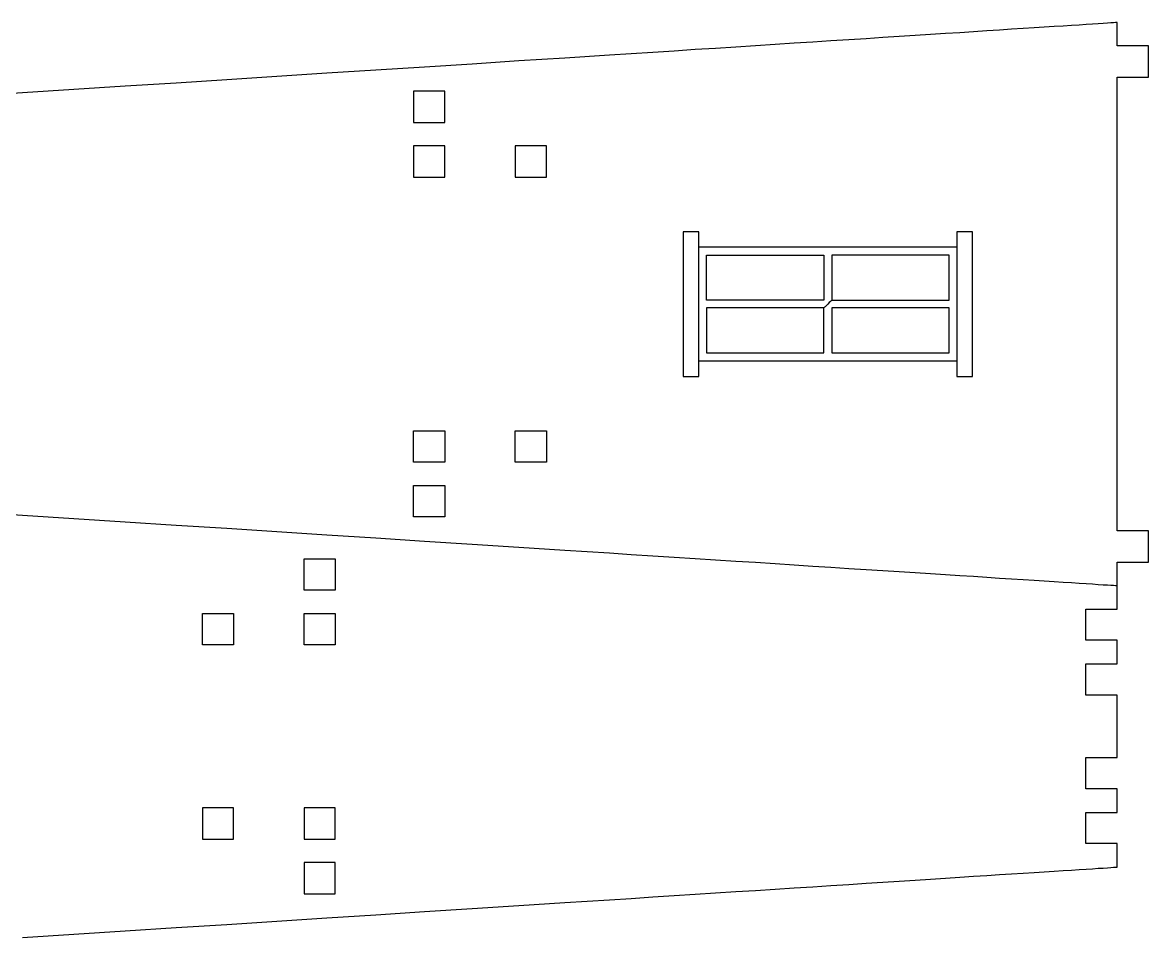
# Model space of a CAD drawing. Header units: millimetres. Extents: x 132 to 771, y 404 to 944.
# Drawn here: x 275.7 to 419.7, y 640.1 to 757.1 of the extents above; entities that cross this region are included whole.
import ezdxf

# ---------------------------------------------------------------- set-up
doc = ezdxf.new("R2010")
doc.units = ezdxf.units.MM
doc.header["$MEASUREMENT"] = 0
doc.layers.get('0').update_dxf_attribs({"linetype": 'CONTINUOUS', "true_color": 0xffffff})

msp = doc.modelspace()

# ---------------------------------------------------------------- linework, layer by layer
at = {"color": 7, "linetype": 'Continuous', "true_color": 0xffffff}
for points in [[(262.59, 694.91), (275.7, 694.07), (288.81, 693.22), (295.33, 692.8), (301.81, 692.39), (308.24, 691.97), (314.61, 691.56), (320.9, 691.16), (327.1, 690.76), (333.2, 690.37), (339.19, 689.98), (345.04, 689.61), (350.76, 689.24), (353.56, 689.06), (356.32, 688.88), (359.04, 688.71), (361.71, 688.54), (364.34, 688.37), (366.93, 688.2), (369.46, 688.04), (371.95, 687.88), (374.38, 687.72), (376.77, 687.57), (379.09, 687.42), (381.37, 687.27), (383.58, 687.13), (385.73, 686.99), (387.83, 686.86), (389.86, 686.73), (391.83, 686.6), (393.73, 686.48), (395.56, 686.36), (397.33, 686.25), (399.02, 686.14), (400.64, 686.03), (402.19, 685.93), (403.67, 685.84), (405.06, 685.75), (406.38, 685.67), (407.62, 685.59), (408.78, 685.51), (409.85, 685.44), (410.84, 685.38), (411.74, 685.32), (412.55, 685.27), (413.28, 685.22), (413.91, 685.18), (414.45, 685.15), (414.9, 685.12), (415.24, 685.1), (415.5, 685.08), (415.65, 685.07), (415.7, 685.07), (415.7, 685.07), (415.7, 685.1), (415.7, 685.14), (415.7, 685.2), (415.7, 685.34), (415.7, 685.53), (415.7, 685.76), (415.7, 686.02), (415.7, 686.29), (415.7, 686.57), (415.7, 686.85), (415.7, 687.12), (415.7, 687.37), (415.7, 687.6), (415.7, 687.79), (415.7, 687.94), (415.7, 687.99), (415.7, 688.03), (415.7, 688.06), (415.7, 688.07), (415.71, 688.07), (415.74, 688.07), (415.8, 688.07), (415.87, 688.07), (415.96, 688.07), (416.07, 688.07), (416.32, 688.07), (416.63, 688.07), (416.96, 688.07), (417.33, 688.07), (417.7, 688.07), (418.07, 688.07), (418.43, 688.07), (418.77, 688.07), (419.07, 688.07), (419.33, 688.07), (419.44, 688.07), (419.53, 688.07), (419.6, 688.07), (419.65, 688.07), (419.69, 688.07), (419.7, 688.07), (419.7, 688.08), (419.7, 688.11), (419.7, 688.17), (419.7, 688.24), (419.7, 688.33), (419.7, 688.44), (419.7, 688.69), (419.7, 688.99), (419.7, 689.33), (419.7, 689.69), (419.7, 690.07), (419.7, 690.44), (419.7, 690.8), (419.7, 691.14), (419.7, 691.44), (419.7, 691.7), (419.7, 691.8), (419.7, 691.89), (419.7, 691.97), (419.7, 692.02), (419.7, 692.05), (419.7, 692.07), (419.69, 692.07), (419.65, 692.07), (419.6, 692.07), (419.53, 692.07), (419.44, 692.07), (419.33, 692.07), (419.07, 692.07), (418.77, 692.07), (418.43, 692.07), (418.07, 692.07), (417.7, 692.07), (417.33, 692.07), (416.96, 692.07), (416.63, 692.07), (416.32, 692.07), (416.07, 692.07), (415.96, 692.07), (415.87, 692.07), (415.8, 692.07), (415.74, 692.07), (415.71, 692.07), (415.7, 692.07), (415.7, 692.11), (415.7, 692.23), (415.7, 692.44), (415.7, 692.72), (415.7, 693.07), (415.7, 693.5), (415.7, 694), (415.7, 694.56), (415.7, 695.18), (415.7, 695.87), (415.7, 696.62), (415.7, 697.42), (415.7, 698.27), (415.7, 699.18), (415.7, 700.13), (415.7, 701.13), (415.7, 702.17), (415.7, 703.25), (415.7, 705.52), (415.7, 707.92), (415.7, 710.42), (415.7, 713.01), (415.7, 715.66), (415.7, 718.35), (415.7, 721.07), (415.7, 723.78), (415.7, 726.48), (415.7, 729.13), (415.7, 731.71), (415.7, 734.22), (415.7, 736.61), (415.7, 738.88), (415.7, 739.96), (415.7, 741), (415.7, 742), (415.7, 742.95), (415.7, 743.86), (415.7, 744.71), (415.7, 745.52), (415.7, 746.26), (415.7, 746.95), (415.7, 747.57), (415.7, 748.14), (415.7, 748.63), (415.7, 749.06), (415.7, 749.41), (415.7, 749.7), (415.7, 749.9), (415.7, 750.02), (415.7, 750.07), (415.71, 750.07), (415.74, 750.07), (415.8, 750.07), (415.87, 750.07), (415.96, 750.07), (416.07, 750.07), (416.32, 750.07), (416.63, 750.07), (416.96, 750.07), (417.33, 750.07), (417.7, 750.07), (418.07, 750.07), (418.43, 750.07), (418.77, 750.07), (419.07, 750.07), (419.33, 750.07), (419.44, 750.07), (419.53, 750.07), (419.6, 750.07), (419.65, 750.07), (419.69, 750.07), (419.7, 750.07), (419.7, 750.08), (419.7, 750.11), (419.7, 750.17), (419.7, 750.24), (419.7, 750.33), (419.7, 750.44), (419.7, 750.69), (419.7, 750.99), (419.7, 751.33), (419.7, 751.69), (419.7, 752.07), (419.7, 752.44), (419.7, 752.8), (419.7, 753.14), (419.7, 753.44), (419.7, 753.7), (419.7, 753.8), (419.7, 753.89), (419.7, 753.97), (419.7, 754.02), (419.7, 754.05), (419.7, 754.07), (419.69, 754.07), (419.65, 754.07), (419.6, 754.07), (419.53, 754.07), (419.44, 754.07), (419.33, 754.07), (419.07, 754.07), (418.77, 754.07), (418.43, 754.07), (418.07, 754.07), (417.7, 754.07), (417.33, 754.07), (416.96, 754.07), (416.63, 754.07), (416.32, 754.07), (416.07, 754.07), (415.96, 754.07), (415.87, 754.07), (415.8, 754.07), (415.74, 754.07), (415.71, 754.07), (415.7, 754.07), (415.7, 754.07), (415.7, 754.1), (415.7, 754.14), (415.7, 754.2), (415.7, 754.34), (415.7, 754.53), (415.7, 754.76), (415.7, 755.02), (415.7, 755.29), (415.7, 755.57), (415.7, 755.85), (415.7, 756.12), (415.7, 756.37), (415.7, 756.6), (415.7, 756.79), (415.7, 756.94), (415.7, 756.99), (415.7, 757.03), (415.7, 757.06), (415.7, 757.07), (415.65, 757.06), (415.5, 757.05), (415.24, 757.04), (414.9, 757.01), (414.45, 756.99), (413.91, 756.95), (413.28, 756.91), (412.55, 756.86), (411.74, 756.81), (410.84, 756.75), (409.85, 756.69), (408.78, 756.62), (407.62, 756.55), (406.38, 756.47), (405.06, 756.38), (403.67, 756.29), (402.19, 756.2), (400.64, 756.1), (399.02, 755.99), (397.33, 755.89), (395.56, 755.77), (393.73, 755.65), (391.83, 755.53), (389.86, 755.41), (387.83, 755.27), (385.73, 755.14), (383.58, 755), (381.37, 754.86), (379.09, 754.71), (376.77, 754.56), (374.38, 754.41), (371.95, 754.25), (369.46, 754.09), (366.93, 753.93), (364.34, 753.76), (361.71, 753.6), (359.04, 753.42), (356.32, 753.25), (353.56, 753.07), (350.76, 752.89), (345.04, 752.52), (339.19, 752.15), (333.2, 751.76), (327.1, 751.37), (320.9, 750.97), (314.61, 750.57), (308.24, 750.16), (301.81, 749.74), (295.33, 749.33), (288.81, 748.91), (275.7, 748.07), (262.59, 747.22)], [(325.7, 744.28), (325.71, 744.28), (325.74, 744.28), (325.8, 744.28), (325.87, 744.28), (325.96, 744.28), (326.07, 744.28), (326.32, 744.28), (326.63, 744.28), (326.96, 744.28), (327.33, 744.28), (327.7, 744.28), (328.07, 744.28), (328.43, 744.28), (328.77, 744.28), (329.07, 744.28), (329.33, 744.28), (329.44, 744.28), (329.53, 744.28), (329.6, 744.28), (329.65, 744.28), (329.69, 744.28), (329.7, 744.28), (329.7, 744.29), (329.7, 744.33), (329.7, 744.38), (329.7, 744.45), (329.7, 744.54), (329.7, 744.65), (329.7, 744.91), (329.7, 745.21), (329.7, 745.55), (329.7, 745.91), (329.7, 746.28), (329.7, 746.65), (329.7, 747.02), (329.7, 747.35), (329.7, 747.66), (329.7, 747.91), (329.7, 748.02), (329.7, 748.11), (329.7, 748.18), (329.7, 748.24), (329.7, 748.27), (329.7, 748.28), (329.69, 748.28), (329.65, 748.28), (329.6, 748.28), (329.53, 748.28), (329.44, 748.28), (329.33, 748.28), (329.07, 748.28), (328.77, 748.28), (328.43, 748.28), (328.07, 748.28), (327.7, 748.28), (327.33, 748.28), (326.96, 748.28), (326.63, 748.28), (326.32, 748.28), (326.07, 748.28), (325.96, 748.28), (325.87, 748.28), (325.8, 748.28), (325.74, 748.28), (325.71, 748.28), (325.7, 748.28), (325.7, 748.27), (325.7, 748.24), (325.7, 748.18), (325.7, 748.11), (325.7, 748.02), (325.7, 747.91), (325.7, 747.66), (325.7, 747.35), (325.7, 747.02), (325.7, 746.65), (325.7, 746.28), (325.7, 745.91), (325.7, 745.55), (325.7, 745.21), (325.7, 744.91), (325.7, 744.65), (325.7, 744.54), (325.7, 744.45), (325.7, 744.38), (325.7, 744.33), (325.7, 744.29), (325.7, 744.28)], [(325.7, 737.28), (325.71, 737.28), (325.74, 737.28), (325.8, 737.28), (325.87, 737.28), (325.96, 737.28), (326.07, 737.28), (326.32, 737.28), (326.63, 737.28), (326.96, 737.28), (327.33, 737.28), (327.7, 737.28), (328.07, 737.28), (328.43, 737.28), (328.77, 737.28), (329.07, 737.28), (329.33, 737.28), (329.44, 737.28), (329.53, 737.28), (329.6, 737.28), (329.65, 737.28), (329.69, 737.28), (329.7, 737.28), (329.7, 737.29), (329.7, 737.33), (329.7, 737.38), (329.7, 737.45), (329.7, 737.54), (329.7, 737.65), (329.7, 737.91), (329.7, 738.21), (329.7, 738.55), (329.7, 738.91), (329.7, 739.28), (329.7, 739.65), (329.7, 740.02), (329.7, 740.35), (329.7, 740.66), (329.7, 740.91), (329.7, 741.02), (329.7, 741.11), (329.7, 741.18), (329.7, 741.24), (329.7, 741.27), (329.7, 741.28), (329.69, 741.28), (329.65, 741.28), (329.6, 741.28), (329.53, 741.28), (329.44, 741.28), (329.33, 741.28), (329.07, 741.28), (328.77, 741.28), (328.43, 741.28), (328.07, 741.28), (327.7, 741.28), (327.33, 741.28), (326.96, 741.28), (326.63, 741.28), (326.32, 741.28), (326.07, 741.28), (325.96, 741.28), (325.87, 741.28), (325.8, 741.28), (325.74, 741.28), (325.71, 741.28), (325.7, 741.28), (325.7, 741.27), (325.7, 741.24), (325.7, 741.18), (325.7, 741.11), (325.7, 741.02), (325.7, 740.91), (325.7, 740.66), (325.7, 740.35), (325.7, 740.02), (325.7, 739.65), (325.7, 739.28), (325.7, 738.91), (325.7, 738.55), (325.7, 738.21), (325.7, 737.91), (325.7, 737.65), (325.7, 737.54), (325.7, 737.45), (325.7, 737.38), (325.7, 737.33), (325.7, 737.29), (325.7, 737.28)], [(338.7, 737.28), (338.71, 737.28), (338.74, 737.28), (338.8, 737.28), (338.87, 737.28), (338.96, 737.28), (339.07, 737.28), (339.32, 737.28), (339.63, 737.28), (339.96, 737.28), (340.33, 737.28), (340.7, 737.28), (341.07, 737.28), (341.43, 737.28), (341.77, 737.28), (342.07, 737.28), (342.33, 737.28), (342.44, 737.28), (342.53, 737.28), (342.6, 737.28), (342.65, 737.28), (342.69, 737.28), (342.7, 737.28), (342.7, 737.29), (342.7, 737.33), (342.7, 737.38), (342.7, 737.45), (342.7, 737.54), (342.7, 737.65), (342.7, 737.91), (342.7, 738.21), (342.7, 738.55), (342.7, 738.91), (342.7, 739.28), (342.7, 739.65), (342.7, 740.02), (342.7, 740.35), (342.7, 740.66), (342.7, 740.91), (342.7, 741.02), (342.7, 741.11), (342.7, 741.18), (342.7, 741.24), (342.7, 741.27), (342.7, 741.28), (342.69, 741.28), (342.65, 741.28), (342.6, 741.28), (342.53, 741.28), (342.44, 741.28), (342.33, 741.28), (342.07, 741.28), (341.77, 741.28), (341.43, 741.28), (341.07, 741.28), (340.7, 741.28), (340.33, 741.28), (339.96, 741.28), (339.63, 741.28), (339.32, 741.28), (339.07, 741.28), (338.96, 741.28), (338.87, 741.28), (338.8, 741.28), (338.74, 741.28), (338.71, 741.28), (338.7, 741.28), (338.7, 741.27), (338.7, 741.24), (338.7, 741.18), (338.7, 741.11), (338.7, 741.02), (338.7, 740.91), (338.7, 740.66), (338.7, 740.35), (338.7, 740.02), (338.7, 739.65), (338.7, 739.28), (338.7, 738.91), (338.7, 738.55), (338.7, 738.21), (338.7, 737.91), (338.7, 737.65), (338.7, 737.54), (338.7, 737.45), (338.7, 737.38), (338.7, 737.33), (338.7, 737.29), (338.7, 737.28)], [(360.19, 711.82), (360.21, 711.82), (360.27, 711.82), (360.37, 711.82), (360.5, 711.82), (360.65, 711.82), (360.82, 711.82), (361.19, 711.82), (361.56, 711.82), (361.72, 711.82), (361.88, 711.82), (362, 711.82), (362.1, 711.82), (362.17, 711.82), (362.19, 711.82), (362.19, 711.83), (362.19, 711.87), (362.19, 711.93), (362.19, 712.02), (362.19, 712.14), (362.19, 712.27), (362.19, 712.43), (362.19, 712.61), (362.19, 712.81), (362.19, 713.03), (362.19, 713.27), (362.19, 713.52), (362.19, 713.8), (362.19, 714.08), (362.19, 714.39), (362.19, 714.71), (362.19, 715.38), (362.19, 716.11), (362.19, 716.87), (362.19, 717.67), (362.19, 718.5), (362.19, 719.34), (362.19, 721.07), (362.19, 722.79), (362.19, 723.64), (362.19, 724.46), (362.19, 725.26), (362.19, 726.03), (362.19, 726.75), (362.19, 727.43), (362.19, 727.74), (362.19, 728.05), (362.19, 728.34), (362.19, 728.61), (362.19, 728.86), (362.19, 729.1), (362.19, 729.32), (362.19, 729.52), (362.19, 729.7), (362.19, 729.86), (362.19, 730), (362.19, 730.11), (362.19, 730.2), (362.19, 730.26), (362.19, 730.3), (362.19, 730.32), (362.17, 730.32), (362.1, 730.32), (362, 730.32), (361.88, 730.32), (361.72, 730.32), (361.56, 730.32), (361.19, 730.32), (360.82, 730.32), (360.65, 730.32), (360.5, 730.32), (360.37, 730.32), (360.27, 730.32), (360.21, 730.32), (360.19, 730.32), (360.19, 730.3), (360.19, 730.26), (360.19, 730.2), (360.19, 730.11), (360.19, 730), (360.19, 729.86), (360.19, 729.7), (360.19, 729.52), (360.19, 729.32), (360.19, 729.1), (360.19, 728.86), (360.19, 728.61), (360.19, 728.34), (360.19, 728.05), (360.19, 727.74), (360.19, 727.43), (360.19, 726.75), (360.19, 726.03), (360.19, 725.26), (360.19, 724.46), (360.19, 723.64), (360.19, 722.79), (360.19, 721.07), (360.19, 719.34), (360.19, 718.5), (360.19, 717.67), (360.19, 716.87), (360.19, 716.11), (360.19, 715.38), (360.19, 714.71), (360.19, 714.39), (360.19, 714.08), (360.19, 713.8), (360.19, 713.52), (360.19, 713.27), (360.19, 713.03), (360.19, 712.81), (360.19, 712.61), (360.19, 712.43), (360.19, 712.27), (360.19, 712.14), (360.19, 712.02), (360.19, 711.93), (360.19, 711.87), (360.19, 711.83), (360.19, 711.82)], [(395.19, 711.82), (395.21, 711.82), (395.27, 711.82), (395.37, 711.82), (395.5, 711.82), (395.65, 711.82), (395.82, 711.82), (396.19, 711.82), (396.56, 711.82), (396.72, 711.82), (396.88, 711.82), (397, 711.82), (397.1, 711.82), (397.17, 711.82), (397.19, 711.82), (397.19, 711.83), (397.19, 711.87), (397.19, 711.93), (397.19, 712.02), (397.19, 712.14), (397.19, 712.27), (397.19, 712.43), (397.19, 712.61), (397.19, 712.81), (397.19, 713.03), (397.19, 713.27), (397.19, 713.52), (397.19, 713.8), (397.19, 714.08), (397.19, 714.39), (397.19, 714.71), (397.19, 715.38), (397.19, 716.11), (397.19, 716.87), (397.19, 717.67), (397.19, 718.5), (397.19, 719.34), (397.19, 721.07), (397.19, 722.79), (397.19, 723.64), (397.19, 724.46), (397.19, 725.26), (397.19, 726.03), (397.19, 726.75), (397.19, 727.43), (397.19, 727.74), (397.19, 728.05), (397.19, 728.34), (397.19, 728.61), (397.19, 728.86), (397.19, 729.1), (397.19, 729.32), (397.19, 729.52), (397.19, 729.7), (397.19, 729.86), (397.19, 730), (397.19, 730.11), (397.19, 730.2), (397.19, 730.26), (397.19, 730.3), (397.19, 730.32), (397.17, 730.32), (397.1, 730.32), (397, 730.32), (396.88, 730.32), (396.72, 730.32), (396.56, 730.32), (396.19, 730.32), (395.82, 730.32), (395.65, 730.32), (395.5, 730.32), (395.37, 730.32), (395.27, 730.32), (395.21, 730.32), (395.19, 730.32), (395.19, 730.3), (395.19, 730.26), (395.19, 730.2), (395.19, 730.11), (395.19, 730), (395.19, 729.86), (395.19, 729.7), (395.19, 729.52), (395.19, 729.32), (395.19, 729.1), (395.19, 728.86), (395.19, 728.61), (395.19, 728.34), (395.19, 728.05), (395.19, 727.74), (395.19, 727.43), (395.19, 726.75), (395.19, 726.03), (395.19, 725.26), (395.19, 724.46), (395.19, 723.64), (395.19, 722.79), (395.19, 721.07), (395.19, 719.34), (395.19, 718.5), (395.19, 717.67), (395.19, 716.87), (395.19, 716.11), (395.19, 715.38), (395.19, 714.71), (395.19, 714.39), (395.19, 714.08), (395.19, 713.8), (395.19, 713.52), (395.19, 713.27), (395.19, 713.03), (395.19, 712.81), (395.19, 712.61), (395.19, 712.43), (395.19, 712.27), (395.19, 712.14), (395.19, 712.02), (395.19, 711.93), (395.19, 711.87), (395.19, 711.83), (395.19, 711.82)], [(395.19, 728.32), (395.16, 728.32), (395.09, 728.32), (394.98, 728.32), (394.82, 728.32), (394.62, 728.32), (394.37, 728.32), (394.09, 728.32), (393.77, 728.32), (393.41, 728.32), (393.02, 728.32), (392.6, 728.32), (392.14, 728.32), (391.66, 728.32), (391.14, 728.32), (390.6, 728.32), (390.03, 728.32), (389.44, 728.32), (388.83, 728.32), (388.19, 728.32), (387.53, 728.32), (386.86, 728.32), (386.17, 728.32), (385.47, 728.32), (384.75, 728.32), (383.27, 728.32), (381.77, 728.32), (380.23, 728.32), (378.69, 728.32), (377.14, 728.32), (375.61, 728.32), (374.1, 728.32), (372.63, 728.32), (371.91, 728.32), (371.21, 728.32), (370.52, 728.32), (369.84, 728.32), (369.19, 728.32), (368.55, 728.32), (367.94, 728.32), (367.34, 728.32), (366.78, 728.32), (366.24, 728.32), (365.72, 728.32), (365.23, 728.32), (364.78, 728.32), (364.35, 728.32), (363.96, 728.32), (363.61, 728.32), (363.29, 728.32), (363, 728.32), (362.76, 728.32), (362.56, 728.32), (362.4, 728.32), (362.28, 728.32), (362.21, 728.32), (362.19, 728.32)], [(378.19, 721.57), (378.18, 721.57), (378.15, 721.57), (378.09, 721.57), (378.02, 721.57), (377.93, 721.57), (377.82, 721.57), (377.69, 721.57), (377.54, 721.57), (377.38, 721.57), (377.2, 721.57), (377.01, 721.57), (376.8, 721.57), (376.35, 721.57), (375.85, 721.57), (375.3, 721.57), (374.71, 721.57), (374.09, 721.57), (373.44, 721.57), (372.77, 721.57), (372.09, 721.57), (370.69, 721.57), (369.29, 721.57), (368.6, 721.57), (367.93, 721.57), (367.29, 721.57), (366.67, 721.57), (366.08, 721.57), (365.53, 721.57), (365.03, 721.57), (364.57, 721.57), (364.37, 721.57), (364.17, 721.57), (364, 721.57), (363.83, 721.57), (363.69, 721.57), (363.56, 721.57), (363.45, 721.57), (363.36, 721.57), (363.28, 721.57), (363.23, 721.57), (363.2, 721.57), (363.19, 721.57), (363.19, 721.58), (363.19, 721.63), (363.19, 721.71), (363.19, 721.81), (363.19, 721.94), (363.19, 722.1), (363.19, 722.27), (363.19, 722.46), (363.19, 722.67), (363.19, 722.9), (363.19, 723.39), (363.19, 723.9), (363.19, 724.44), (363.19, 724.98), (363.19, 725.5), (363.19, 725.98), (363.19, 726.21), (363.19, 726.42), (363.19, 726.61), (363.19, 726.79), (363.19, 726.94), (363.19, 727.07), (363.19, 727.17), (363.19, 727.25), (363.19, 727.3), (363.19, 727.32), (363.2, 727.32), (363.23, 727.32), (363.28, 727.32), (363.36, 727.32), (363.45, 727.32), (363.56, 727.32), (363.69, 727.32), (363.83, 727.32), (364, 727.32), (364.17, 727.32), (364.37, 727.32), (364.57, 727.32), (365.03, 727.32), (365.53, 727.32), (366.08, 727.32), (366.67, 727.32), (367.29, 727.32), (367.93, 727.32), (368.6, 727.32), (369.29, 727.32), (370.69, 727.32), (372.09, 727.32), (372.77, 727.32), (373.44, 727.32), (374.09, 727.32), (374.71, 727.32), (375.3, 727.32), (375.84, 727.32), (376.35, 727.32), (376.8, 727.32), (377.01, 727.32), (377.2, 727.32), (377.38, 727.32), (377.54, 727.32), (377.69, 727.32), (377.82, 727.32), (377.93, 727.32), (378.02, 727.32), (378.09, 727.32), (378.15, 727.32), (378.18, 727.32), (378.19, 727.32), (378.19, 727.3), (378.19, 727.25), (378.19, 727.17), (378.19, 727.07), (378.19, 726.94), (378.19, 726.79), (378.19, 726.61), (378.19, 726.42), (378.19, 726.21), (378.19, 725.98), (378.19, 725.5), (378.19, 724.98), (378.19, 724.44), (378.19, 723.91), (378.19, 723.39), (378.19, 722.9), (378.19, 722.67), (378.19, 722.46), (378.19, 722.27), (378.19, 722.1), (378.19, 721.94), (378.19, 721.81), (378.19, 721.71), (378.19, 721.63), (378.19, 721.58), (378.19, 721.57)], [(379.19, 721.57), (379.2, 721.57), (379.23, 721.57), (379.28, 721.57), (379.36, 721.57), (379.45, 721.57), (379.56, 721.57), (379.69, 721.57), (379.83, 721.57), (380, 721.57), (380.17, 721.57), (380.37, 721.57), (380.57, 721.57), (381.03, 721.57), (381.53, 721.57), (382.08, 721.57), (382.67, 721.57), (383.29, 721.57), (383.93, 721.57), (384.6, 721.57), (385.29, 721.57), (386.69, 721.57), (388.09, 721.57), (388.77, 721.57), (389.44, 721.57), (390.09, 721.57), (390.71, 721.57), (391.3, 721.57), (391.84, 721.57), (392.35, 721.57), (392.8, 721.57), (393.01, 721.57), (393.2, 721.57), (393.38, 721.57), (393.54, 721.57), (393.69, 721.57), (393.82, 721.57), (393.93, 721.57), (394.02, 721.57), (394.09, 721.57), (394.15, 721.57), (394.18, 721.57), (394.19, 721.57), (394.19, 721.58), (394.19, 721.63), (394.19, 721.71), (394.19, 721.81), (394.19, 721.94), (394.19, 722.1), (394.19, 722.27), (394.19, 722.46), (394.19, 722.67), (394.19, 722.9), (394.19, 723.39), (394.19, 723.9), (394.19, 724.44), (394.19, 724.98), (394.19, 725.5), (394.19, 725.98), (394.19, 726.21), (394.19, 726.42), (394.19, 726.61), (394.19, 726.79), (394.19, 726.94), (394.19, 727.07), (394.19, 727.17), (394.19, 727.25), (394.19, 727.3), (394.19, 727.32), (394.18, 727.32), (394.15, 727.32), (394.09, 727.32), (394.02, 727.32), (393.93, 727.32), (393.82, 727.32), (393.69, 727.32), (393.54, 727.32), (393.38, 727.32), (393.2, 727.32), (393.01, 727.32), (392.8, 727.32), (392.35, 727.32), (391.85, 727.32), (391.3, 727.32), (390.71, 727.32), (390.09, 727.32), (389.44, 727.32), (388.77, 727.32), (388.09, 727.32), (386.69, 727.32), (385.29, 727.32), (384.6, 727.32), (383.93, 727.32), (383.29, 727.32), (382.67, 727.32), (382.08, 727.32), (381.53, 727.32), (381.03, 727.32), (380.57, 727.32), (380.37, 727.32), (380.17, 727.32), (380, 727.32), (379.83, 727.32), (379.69, 727.32), (379.56, 727.32), (379.45, 727.32), (379.36, 727.32), (379.28, 727.32), (379.23, 727.32), (379.2, 727.32), (379.19, 727.32), (379.19, 727.3), (379.19, 727.25), (379.19, 727.17), (379.19, 727.07), (379.19, 726.94), (379.19, 726.79), (379.19, 726.61), (379.19, 726.42), (379.19, 726.21), (379.19, 725.98), (379.19, 725.5), (379.19, 724.98), (379.19, 724.44), (379.19, 723.91), (379.19, 723.39), (379.19, 722.9), (379.19, 722.67), (379.19, 722.46), (379.19, 722.27), (379.19, 722.1), (379.19, 721.94), (379.19, 721.81), (379.19, 721.71), (379.19, 721.63), (379.19, 721.58), (379.19, 721.57), (379.18, 721.56), (379.15, 721.52), (379.1, 721.47), (379.03, 721.41), (378.87, 721.25), (378.69, 721.07), (378.51, 720.88), (378.34, 720.72), (378.28, 720.66), (378.23, 720.61), (378.2, 720.58), (378.19, 720.57)], [(363.19, 714.82), (363.2, 714.82), (363.23, 714.82), (363.28, 714.82), (363.36, 714.82), (363.45, 714.82), (363.56, 714.82), (363.69, 714.82), (363.83, 714.82), (364, 714.82), (364.17, 714.82), (364.37, 714.82), (364.57, 714.82), (365.03, 714.82), (365.53, 714.82), (366.08, 714.82), (366.67, 714.82), (367.29, 714.82), (367.93, 714.82), (368.6, 714.82), (369.29, 714.82), (370.69, 714.82), (372.09, 714.82), (372.77, 714.82), (373.44, 714.82), (374.09, 714.82), (374.71, 714.82), (375.3, 714.82), (375.84, 714.82), (376.35, 714.82), (376.8, 714.82), (377.01, 714.82), (377.2, 714.82), (377.38, 714.82), (377.54, 714.82), (377.69, 714.82), (377.82, 714.82), (377.93, 714.82), (378.02, 714.82), (378.09, 714.82), (378.15, 714.82), (378.18, 714.82), (378.19, 714.82), (378.19, 714.83), (378.19, 714.88), (378.19, 714.96), (378.19, 715.06), (378.19, 715.19), (378.19, 715.35), (378.19, 715.52), (378.19, 715.71), (378.19, 715.92), (378.19, 716.15), (378.19, 716.64), (378.19, 717.15), (378.19, 717.69), (378.19, 718.23), (378.19, 718.75), (378.19, 719.23), (378.19, 719.46), (378.19, 719.67), (378.19, 719.86), (378.19, 720.04), (378.19, 720.19), (378.19, 720.32), (378.19, 720.42), (378.19, 720.5), (378.19, 720.55), (378.19, 720.57), (378.18, 720.57), (378.15, 720.57), (378.09, 720.57), (378.02, 720.57), (377.93, 720.57), (377.82, 720.57), (377.69, 720.57), (377.54, 720.57), (377.38, 720.57), (377.2, 720.57), (377.01, 720.57), (376.8, 720.57), (376.35, 720.57), (375.85, 720.57), (375.3, 720.57), (374.71, 720.57), (374.09, 720.57), (373.44, 720.57), (372.77, 720.57), (372.09, 720.57), (370.69, 720.57), (369.29, 720.57), (368.6, 720.57), (367.93, 720.57), (367.29, 720.57), (366.67, 720.57), (366.08, 720.57), (365.53, 720.57), (365.03, 720.57), (364.57, 720.57), (364.37, 720.57), (364.17, 720.57), (364, 720.57), (363.83, 720.57), (363.69, 720.57), (363.56, 720.57), (363.45, 720.57), (363.36, 720.57), (363.28, 720.57), (363.23, 720.57), (363.2, 720.57), (363.19, 720.57), (363.19, 720.55), (363.19, 720.5), (363.19, 720.42), (363.19, 720.32), (363.19, 720.19), (363.19, 720.04), (363.19, 719.86), (363.19, 719.67), (363.19, 719.46), (363.19, 719.23), (363.19, 718.75), (363.19, 718.23), (363.19, 717.69), (363.19, 717.16), (363.19, 716.64), (363.19, 716.15), (363.19, 715.92), (363.19, 715.71), (363.19, 715.52), (363.19, 715.35), (363.19, 715.19), (363.19, 715.06), (363.19, 714.96), (363.19, 714.88), (363.19, 714.83), (363.19, 714.82)], [(394.19, 720.57), (394.18, 720.57), (394.15, 720.57), (394.09, 720.57), (394.02, 720.57), (393.93, 720.57), (393.82, 720.57), (393.69, 720.57), (393.54, 720.57), (393.38, 720.57), (393.2, 720.57), (393.01, 720.57), (392.8, 720.57), (392.35, 720.57), (391.85, 720.57), (391.3, 720.57), (390.71, 720.57), (390.09, 720.57), (389.44, 720.57), (388.77, 720.57), (388.09, 720.57), (386.69, 720.57), (385.29, 720.57), (384.6, 720.57), (383.93, 720.57), (383.29, 720.57), (382.67, 720.57), (382.08, 720.57), (381.53, 720.57), (381.03, 720.57), (380.57, 720.57), (380.37, 720.57), (380.17, 720.57), (380, 720.57), (379.83, 720.57), (379.69, 720.57), (379.56, 720.57), (379.45, 720.57), (379.36, 720.57), (379.28, 720.57), (379.23, 720.57), (379.2, 720.57), (379.19, 720.57), (379.19, 720.55), (379.19, 720.5), (379.19, 720.42), (379.19, 720.32), (379.19, 720.19), (379.19, 720.04), (379.19, 719.86), (379.19, 719.67), (379.19, 719.46), (379.19, 719.23), (379.19, 718.75), (379.19, 718.23), (379.19, 717.69), (379.19, 717.16), (379.19, 716.64), (379.19, 716.15), (379.19, 715.92), (379.19, 715.71), (379.19, 715.52), (379.19, 715.35), (379.19, 715.19), (379.19, 715.06), (379.19, 714.96), (379.19, 714.88), (379.19, 714.83), (379.19, 714.82), (379.2, 714.82), (379.23, 714.82), (379.28, 714.82), (379.36, 714.82), (379.45, 714.82), (379.56, 714.82), (379.69, 714.82), (379.83, 714.82), (380, 714.82), (380.17, 714.82), (380.37, 714.82), (380.57, 714.82), (381.03, 714.82), (381.53, 714.82), (382.08, 714.82), (382.67, 714.82), (383.29, 714.82), (383.93, 714.82), (384.6, 714.82), (385.29, 714.82), (386.69, 714.82), (388.09, 714.82), (388.77, 714.82), (389.44, 714.82), (390.09, 714.82), (390.71, 714.82), (391.3, 714.82), (391.84, 714.82), (392.35, 714.82), (392.8, 714.82), (393.01, 714.82), (393.2, 714.82), (393.38, 714.82), (393.54, 714.82), (393.69, 714.82), (393.82, 714.82), (393.93, 714.82), (394.02, 714.82), (394.09, 714.82), (394.15, 714.82), (394.18, 714.82), (394.19, 714.82), (394.19, 714.83), (394.19, 714.88), (394.19, 714.96), (394.19, 715.06), (394.19, 715.19), (394.19, 715.35), (394.19, 715.52), (394.19, 715.71), (394.19, 715.92), (394.19, 716.15), (394.19, 716.64), (394.19, 717.15), (394.19, 717.69), (394.19, 718.23), (394.19, 718.75), (394.19, 719.23), (394.19, 719.46), (394.19, 719.67), (394.19, 719.86), (394.19, 720.04), (394.19, 720.19), (394.19, 720.32), (394.19, 720.42), (394.19, 720.5), (394.19, 720.55), (394.19, 720.57)], [(362.19, 713.82), (362.21, 713.82), (362.28, 713.82), (362.4, 713.82), (362.56, 713.82), (362.76, 713.82), (363, 713.82), (363.29, 713.82), (363.61, 713.82), (363.96, 713.82), (364.35, 713.82), (364.78, 713.82), (365.23, 713.82), (365.72, 713.82), (366.24, 713.82), (366.78, 713.82), (367.35, 713.82), (367.94, 713.82), (368.55, 713.82), (369.19, 713.82), (369.84, 713.82), (370.52, 713.82), (371.21, 713.82), (371.91, 713.82), (372.63, 713.82), (374.1, 713.82), (375.61, 713.82), (377.14, 713.82), (378.69, 713.82), (380.23, 713.82), (381.77, 713.82), (383.28, 713.82), (384.75, 713.82), (385.47, 713.82), (386.17, 713.82), (386.86, 713.82), (387.53, 713.82), (388.19, 713.82), (388.83, 713.82), (389.44, 713.82), (390.03, 713.82), (390.6, 713.82), (391.14, 713.82), (391.66, 713.82), (392.14, 713.82), (392.6, 713.82), (393.02, 713.82), (393.41, 713.82), (393.77, 713.82), (394.09, 713.82), (394.37, 713.82), (394.62, 713.82), (394.82, 713.82), (394.98, 713.82), (395.09, 713.82), (395.16, 713.82), (395.19, 713.82)], [(325.7, 704.85), (325.71, 704.85), (325.74, 704.85), (325.8, 704.85), (325.87, 704.85), (325.96, 704.85), (326.07, 704.85), (326.32, 704.85), (326.63, 704.85), (326.96, 704.85), (327.33, 704.85), (327.7, 704.85), (328.07, 704.85), (328.43, 704.85), (328.77, 704.85), (329.07, 704.85), (329.33, 704.85), (329.44, 704.85), (329.53, 704.85), (329.6, 704.85), (329.65, 704.85), (329.69, 704.85), (329.7, 704.85), (329.7, 704.84), (329.7, 704.81), (329.7, 704.75), (329.7, 704.68), (329.7, 704.59), (329.7, 704.48), (329.7, 704.23), (329.7, 703.93), (329.7, 703.59), (329.7, 703.23), (329.7, 702.85), (329.7, 702.48), (329.7, 702.12), (329.7, 701.78), (329.7, 701.48), (329.7, 701.22), (329.7, 701.12), (329.7, 701.03), (329.7, 700.95), (329.7, 700.9), (329.7, 700.87), (329.7, 700.85), (329.69, 700.85), (329.65, 700.85), (329.6, 700.85), (329.53, 700.85), (329.44, 700.85), (329.33, 700.85), (329.07, 700.85), (328.77, 700.85), (328.43, 700.85), (328.07, 700.85), (327.7, 700.85), (327.33, 700.85), (326.96, 700.85), (326.63, 700.85), (326.32, 700.85), (326.07, 700.85), (325.96, 700.85), (325.87, 700.85), (325.8, 700.85), (325.74, 700.85), (325.71, 700.85), (325.7, 700.85), (325.7, 700.87), (325.7, 700.9), (325.7, 700.95), (325.7, 701.03), (325.7, 701.12), (325.7, 701.22), (325.7, 701.48), (325.7, 701.78), (325.7, 702.12), (325.7, 702.48), (325.7, 702.85), (325.7, 703.23), (325.7, 703.59), (325.7, 703.93), (325.7, 704.23), (325.7, 704.48), (325.7, 704.59), (325.7, 704.68), (325.7, 704.75), (325.7, 704.81), (325.7, 704.84), (325.7, 704.85)], [(338.7, 704.85), (338.71, 704.85), (338.74, 704.85), (338.8, 704.85), (338.87, 704.85), (338.96, 704.85), (339.07, 704.85), (339.32, 704.85), (339.63, 704.85), (339.96, 704.85), (340.33, 704.85), (340.7, 704.85), (341.07, 704.85), (341.43, 704.85), (341.77, 704.85), (342.07, 704.85), (342.33, 704.85), (342.44, 704.85), (342.53, 704.85), (342.6, 704.85), (342.65, 704.85), (342.69, 704.85), (342.7, 704.85), (342.7, 704.84), (342.7, 704.81), (342.7, 704.75), (342.7, 704.68), (342.7, 704.59), (342.7, 704.48), (342.7, 704.23), (342.7, 703.93), (342.7, 703.59), (342.7, 703.23), (342.7, 702.85), (342.7, 702.48), (342.7, 702.12), (342.7, 701.78), (342.7, 701.48), (342.7, 701.22), (342.7, 701.12), (342.7, 701.03), (342.7, 700.95), (342.7, 700.9), (342.7, 700.87), (342.7, 700.85), (342.69, 700.85), (342.65, 700.85), (342.6, 700.85), (342.53, 700.85), (342.44, 700.85), (342.33, 700.85), (342.07, 700.85), (341.77, 700.85), (341.43, 700.85), (341.07, 700.85), (340.7, 700.85), (340.33, 700.85), (339.96, 700.85), (339.63, 700.85), (339.32, 700.85), (339.07, 700.85), (338.96, 700.85), (338.87, 700.85), (338.8, 700.85), (338.74, 700.85), (338.71, 700.85), (338.7, 700.85), (338.7, 700.87), (338.7, 700.9), (338.7, 700.95), (338.7, 701.03), (338.7, 701.12), (338.7, 701.22), (338.7, 701.48), (338.7, 701.78), (338.7, 702.12), (338.7, 702.48), (338.7, 702.85), (338.7, 703.23), (338.7, 703.59), (338.7, 703.93), (338.7, 704.23), (338.7, 704.48), (338.7, 704.59), (338.7, 704.68), (338.7, 704.75), (338.7, 704.81), (338.7, 704.84), (338.7, 704.85)], [(325.7, 697.85), (325.71, 697.85), (325.74, 697.85), (325.8, 697.85), (325.87, 697.85), (325.96, 697.85), (326.07, 697.85), (326.32, 697.85), (326.63, 697.85), (326.96, 697.85), (327.33, 697.85), (327.7, 697.85), (328.07, 697.85), (328.43, 697.85), (328.77, 697.85), (329.07, 697.85), (329.33, 697.85), (329.44, 697.85), (329.53, 697.85), (329.6, 697.85), (329.65, 697.85), (329.69, 697.85), (329.7, 697.85), (329.7, 697.84), (329.7, 697.81), (329.7, 697.75), (329.7, 697.68), (329.7, 697.59), (329.7, 697.48), (329.7, 697.23), (329.7, 696.93), (329.7, 696.59), (329.7, 696.23), (329.7, 695.85), (329.7, 695.48), (329.7, 695.12), (329.7, 694.78), (329.7, 694.48), (329.7, 694.22), (329.7, 694.12), (329.7, 694.03), (329.7, 693.95), (329.7, 693.9), (329.7, 693.87), (329.7, 693.85), (329.69, 693.85), (329.65, 693.85), (329.6, 693.85), (329.53, 693.85), (329.44, 693.85), (329.33, 693.85), (329.07, 693.85), (328.77, 693.85), (328.43, 693.85), (328.07, 693.85), (327.7, 693.85), (327.33, 693.85), (326.96, 693.85), (326.63, 693.85), (326.32, 693.85), (326.07, 693.85), (325.96, 693.85), (325.87, 693.85), (325.8, 693.85), (325.74, 693.85), (325.71, 693.85), (325.7, 693.85), (325.7, 693.87), (325.7, 693.9), (325.7, 693.95), (325.7, 694.03), (325.7, 694.12), (325.7, 694.22), (325.7, 694.48), (325.7, 694.78), (325.7, 695.12), (325.7, 695.48), (325.7, 695.85), (325.7, 696.23), (325.7, 696.59), (325.7, 696.93), (325.7, 697.23), (325.7, 697.48), (325.7, 697.59), (325.7, 697.68), (325.7, 697.75), (325.7, 697.81), (325.7, 697.84), (325.7, 697.85)], [(315.7, 684.49), (315.69, 684.49), (315.65, 684.49), (315.6, 684.49), (315.53, 684.49), (315.44, 684.49), (315.33, 684.49), (315.07, 684.49), (314.77, 684.49), (314.43, 684.49), (314.07, 684.49), (313.7, 684.49), (313.33, 684.49), (312.96, 684.49), (312.63, 684.49), (312.32, 684.49), (312.07, 684.49), (311.96, 684.49), (311.87, 684.49), (311.8, 684.49), (311.74, 684.49), (311.71, 684.49), (311.7, 684.49), (311.7, 684.51), (311.7, 684.54), (311.7, 684.59), (311.7, 684.67), (311.7, 684.76), (311.7, 684.86), (311.7, 685.12), (311.7, 685.42), (311.7, 685.76), (311.7, 686.12), (311.7, 686.49), (311.7, 686.87), (311.7, 687.23), (311.7, 687.57), (311.7, 687.87), (311.7, 688.12), (311.7, 688.23), (311.7, 688.32), (311.7, 688.39), (311.7, 688.45), (311.7, 688.48), (311.7, 688.49), (311.71, 688.49), (311.74, 688.49), (311.8, 688.49), (311.87, 688.49), (311.96, 688.49), (312.07, 688.49), (312.32, 688.49), (312.63, 688.49), (312.96, 688.49), (313.33, 688.49), (313.7, 688.49), (314.07, 688.49), (314.43, 688.49), (314.77, 688.49), (315.07, 688.49), (315.33, 688.49), (315.44, 688.49), (315.53, 688.49), (315.6, 688.49), (315.65, 688.49), (315.69, 688.49), (315.7, 688.49), (315.7, 688.48), (315.7, 688.45), (315.7, 688.39), (315.7, 688.32), (315.7, 688.23), (315.7, 688.12), (315.7, 687.87), (315.7, 687.57), (315.7, 687.23), (315.7, 686.87), (315.7, 686.49), (315.7, 686.12), (315.7, 685.76), (315.7, 685.42), (315.7, 685.12), (315.7, 684.86), (315.7, 684.76), (315.7, 684.67), (315.7, 684.59), (315.7, 684.54), (315.7, 684.51), (315.7, 684.49)], [(275.7, 640.07), (288.81, 640.91), (295.33, 641.33), (301.81, 641.74), (308.24, 642.16), (314.61, 642.57), (320.9, 642.97), (327.11, 643.37), (333.2, 643.76), (339.19, 644.15), (345.04, 644.52), (350.76, 644.89), (353.56, 645.07), (356.32, 645.25), (359.04, 645.42), (361.71, 645.6), (364.34, 645.76), (366.93, 645.93), (369.46, 646.09), (371.95, 646.25), (374.38, 646.41), (376.77, 646.56), (379.09, 646.71), (381.37, 646.86), (383.58, 647), (385.73, 647.14), (387.83, 647.27), (389.86, 647.41), (391.83, 647.53), (393.73, 647.65), (395.56, 647.77), (397.33, 647.89), (399.02, 647.99), (400.64, 648.1), (402.19, 648.2), (403.67, 648.29), (405.06, 648.38), (406.38, 648.47), (407.62, 648.55), (408.78, 648.62), (409.85, 648.69), (410.84, 648.75), (411.74, 648.81), (412.55, 648.86), (413.28, 648.91), (413.91, 648.95), (414.45, 648.99), (414.9, 649.01), (415.24, 649.04), (415.5, 649.05), (415.65, 649.06), (415.7, 649.07), (415.7, 649.07), (415.7, 649.1), (415.7, 649.14), (415.7, 649.2), (415.7, 649.34), (415.7, 649.54), (415.7, 649.76), (415.7, 650.02), (415.7, 650.29), (415.7, 650.57), (415.7, 650.85), (415.7, 651.12), (415.7, 651.37), (415.7, 651.6), (415.7, 651.79), (415.7, 651.94), (415.7, 651.99), (415.7, 652.03), (415.7, 652.06), (415.7, 652.07), (415.69, 652.07), (415.65, 652.07), (415.6, 652.07), (415.53, 652.07), (415.44, 652.07), (415.33, 652.07), (415.07, 652.07), (414.77, 652.07), (414.43, 652.07), (414.07, 652.07), (413.7, 652.07), (413.33, 652.07), (412.96, 652.07), (412.63, 652.07), (412.32, 652.07), (412.07, 652.07), (411.96, 652.07), (411.87, 652.07), (411.8, 652.07), (411.74, 652.07), (411.71, 652.07), (411.7, 652.07), (411.7, 652.08), (411.7, 652.11), (411.7, 652.17), (411.7, 652.24), (411.7, 652.33), (411.7, 652.44), (411.7, 652.69), (411.7, 652.99), (411.7, 653.33), (411.7, 653.69), (411.7, 654.07), (411.7, 654.44), (411.7, 654.8), (411.7, 655.14), (411.7, 655.44), (411.7, 655.7), (411.7, 655.8), (411.7, 655.89), (411.7, 655.97), (411.7, 656.02), (411.7, 656.05), (411.7, 656.07), (411.71, 656.07), (411.74, 656.07), (411.8, 656.07), (411.87, 656.07), (411.96, 656.07), (412.07, 656.07), (412.32, 656.07), (412.63, 656.07), (412.96, 656.07), (413.33, 656.07), (413.7, 656.07), (414.07, 656.07), (414.43, 656.07), (414.77, 656.07), (415.07, 656.07), (415.33, 656.07), (415.44, 656.07), (415.53, 656.07), (415.6, 656.07), (415.65, 656.07), (415.69, 656.07), (415.7, 656.07), (415.7, 656.07), (415.7, 656.1), (415.7, 656.14), (415.7, 656.2), (415.7, 656.34), (415.7, 656.54), (415.7, 656.76), (415.7, 657.02), (415.7, 657.29), (415.7, 657.57), (415.7, 657.85), (415.7, 658.12), (415.7, 658.37), (415.7, 658.6), (415.7, 658.79), (415.7, 658.94), (415.7, 658.99), (415.7, 659.03), (415.7, 659.06), (415.7, 659.07), (415.69, 659.07), (415.65, 659.07), (415.6, 659.07), (415.53, 659.07), (415.44, 659.07), (415.33, 659.07), (415.07, 659.07), (414.77, 659.07), (414.43, 659.07), (414.07, 659.07), (413.7, 659.07), (413.33, 659.07), (412.96, 659.07), (412.63, 659.07), (412.32, 659.07), (412.07, 659.07), (411.96, 659.07), (411.87, 659.07), (411.8, 659.07), (411.74, 659.07), (411.71, 659.07), (411.7, 659.07), (411.7, 659.08), (411.7, 659.11), (411.7, 659.17), (411.7, 659.24), (411.7, 659.33), (411.7, 659.44), (411.7, 659.69), (411.7, 659.99), (411.7, 660.33), (411.7, 660.69), (411.7, 661.07), (411.7, 661.44), (411.7, 661.8), (411.7, 662.14), (411.7, 662.44), (411.7, 662.7), (411.7, 662.8), (411.7, 662.89), (411.7, 662.97), (411.7, 663.02), (411.7, 663.05), (411.7, 663.07), (411.71, 663.07), (411.74, 663.07), (411.8, 663.07), (411.87, 663.07), (411.96, 663.07), (412.07, 663.07), (412.32, 663.07), (412.63, 663.07), (412.96, 663.07), (413.33, 663.07), (413.7, 663.07), (414.07, 663.07), (414.43, 663.07), (414.77, 663.07), (415.07, 663.07), (415.33, 663.07), (415.44, 663.07), (415.53, 663.07), (415.6, 663.07), (415.65, 663.07), (415.69, 663.07), (415.7, 663.07), (415.7, 663.09), (415.7, 663.16), (415.7, 663.26), (415.7, 663.41), (415.7, 663.59), (415.7, 663.8), (415.7, 664.05), (415.7, 664.32), (415.7, 664.61), (415.7, 664.92), (415.7, 665.25), (415.7, 665.6), (415.7, 666.32), (415.7, 667.07), (415.7, 667.81), (415.7, 668.54), (415.7, 668.88), (415.7, 669.21), (415.7, 669.52), (415.7, 669.82), (415.7, 670.09), (415.7, 670.33), (415.7, 670.54), (415.7, 670.72), (415.7, 670.87), (415.7, 670.98), (415.7, 671.04), (415.7, 671.07), (415.69, 671.07), (415.65, 671.07), (415.6, 671.07), (415.53, 671.07), (415.44, 671.07), (415.33, 671.07), (415.07, 671.07), (414.77, 671.07), (414.43, 671.07), (414.07, 671.07), (413.7, 671.07), (413.33, 671.07), (412.96, 671.07), (412.63, 671.07), (412.32, 671.07), (412.07, 671.07), (411.96, 671.07), (411.87, 671.07), (411.8, 671.07), (411.74, 671.07), (411.71, 671.07), (411.7, 671.07), (411.7, 671.08), (411.7, 671.11), (411.7, 671.17), (411.7, 671.24), (411.7, 671.33), (411.7, 671.44), (411.7, 671.69), (411.7, 671.99), (411.7, 672.33), (411.7, 672.69), (411.7, 673.07), (411.7, 673.44), (411.7, 673.8), (411.7, 674.14), (411.7, 674.44), (411.7, 674.7), (411.7, 674.8), (411.7, 674.89), (411.7, 674.97), (411.7, 675.02), (411.7, 675.05), (411.7, 675.07), (411.71, 675.07), (411.74, 675.07), (411.8, 675.07), (411.87, 675.07), (411.96, 675.07), (412.07, 675.07), (412.32, 675.07), (412.63, 675.07), (412.96, 675.07), (413.33, 675.07), (413.7, 675.07), (414.07, 675.07), (414.43, 675.07), (414.77, 675.07), (415.07, 675.07), (415.33, 675.07), (415.44, 675.07), (415.53, 675.07), (415.6, 675.07), (415.65, 675.07), (415.69, 675.07), (415.7, 675.07), (415.7, 675.07), (415.7, 675.1), (415.7, 675.14), (415.7, 675.2), (415.7, 675.34), (415.7, 675.54), (415.7, 675.76), (415.7, 676.02), (415.7, 676.29), (415.7, 676.57), (415.7, 676.85), (415.7, 677.12), (415.7, 677.37), (415.7, 677.6), (415.7, 677.79), (415.7, 677.94), (415.7, 677.99), (415.7, 678.03), (415.7, 678.06), (415.7, 678.07), (415.69, 678.07), (415.65, 678.07), (415.6, 678.07), (415.53, 678.07), (415.44, 678.07), (415.33, 678.07), (415.07, 678.07), (414.77, 678.07), (414.43, 678.07), (414.07, 678.07), (413.7, 678.07), (413.33, 678.07), (412.96, 678.07), (412.63, 678.07), (412.32, 678.07), (412.07, 678.07), (411.96, 678.07), (411.87, 678.07), (411.8, 678.07), (411.74, 678.07), (411.71, 678.07), (411.7, 678.07), (411.7, 678.08), (411.7, 678.11), (411.7, 678.17), (411.7, 678.24), (411.7, 678.33), (411.7, 678.44), (411.7, 678.69), (411.7, 678.99), (411.7, 679.33), (411.7, 679.69), (411.7, 680.07), (411.7, 680.44), (411.7, 680.8), (411.7, 681.14), (411.7, 681.44), (411.7, 681.7), (411.7, 681.8), (411.7, 681.89), (411.7, 681.97), (411.7, 682.02), (411.7, 682.05), (411.7, 682.07), (411.71, 682.07), (411.74, 682.07), (411.8, 682.07), (411.87, 682.07), (411.96, 682.07), (412.07, 682.07), (412.32, 682.07), (412.63, 682.07), (412.96, 682.07), (413.33, 682.07), (413.7, 682.07), (414.07, 682.07), (414.43, 682.07), (414.77, 682.07), (415.07, 682.07), (415.33, 682.07), (415.44, 682.07), (415.53, 682.07), (415.6, 682.07), (415.65, 682.07), (415.69, 682.07), (415.7, 682.07), (415.7, 682.07), (415.7, 682.1), (415.7, 682.14), (415.7, 682.2), (415.7, 682.34), (415.7, 682.54), (415.7, 682.76), (415.7, 683.02), (415.7, 683.29), (415.7, 683.57), (415.7, 683.85), (415.7, 684.12), (415.7, 684.37), (415.7, 684.6), (415.7, 684.79), (415.7, 684.94), (415.7, 684.99), (415.7, 685.03), (415.7, 685.06), (415.7, 685.07)], [(302.7, 677.49), (302.69, 677.49), (302.65, 677.49), (302.6, 677.49), (302.53, 677.49), (302.44, 677.49), (302.33, 677.49), (302.07, 677.49), (301.77, 677.49), (301.43, 677.49), (301.07, 677.49), (300.7, 677.49), (300.33, 677.49), (299.96, 677.49), (299.63, 677.49), (299.32, 677.49), (299.07, 677.49), (298.96, 677.49), (298.87, 677.49), (298.8, 677.49), (298.74, 677.49), (298.71, 677.49), (298.7, 677.49), (298.7, 677.51), (298.7, 677.54), (298.7, 677.59), (298.7, 677.67), (298.7, 677.76), (298.7, 677.86), (298.7, 678.12), (298.7, 678.42), (298.7, 678.76), (298.7, 679.12), (298.7, 679.49), (298.7, 679.87), (298.7, 680.23), (298.7, 680.57), (298.7, 680.87), (298.7, 681.12), (298.7, 681.23), (298.7, 681.32), (298.7, 681.39), (298.7, 681.45), (298.7, 681.48), (298.7, 681.49), (298.71, 681.49), (298.74, 681.49), (298.8, 681.49), (298.87, 681.49), (298.96, 681.49), (299.07, 681.49), (299.32, 681.49), (299.63, 681.49), (299.96, 681.49), (300.33, 681.49), (300.7, 681.49), (301.07, 681.49), (301.43, 681.49), (301.77, 681.49), (302.07, 681.49), (302.33, 681.49), (302.44, 681.49), (302.53, 681.49), (302.6, 681.49), (302.65, 681.49), (302.69, 681.49), (302.7, 681.49), (302.7, 681.48), (302.7, 681.45), (302.7, 681.39), (302.7, 681.32), (302.7, 681.23), (302.7, 681.12), (302.7, 680.87), (302.7, 680.57), (302.7, 680.23), (302.7, 679.87), (302.7, 679.49), (302.7, 679.12), (302.7, 678.76), (302.7, 678.42), (302.7, 678.12), (302.7, 677.86), (302.7, 677.76), (302.7, 677.67), (302.7, 677.59), (302.7, 677.54), (302.7, 677.51), (302.7, 677.49)], [(315.7, 677.49), (315.69, 677.49), (315.65, 677.49), (315.6, 677.49), (315.53, 677.49), (315.44, 677.49), (315.33, 677.49), (315.07, 677.49), (314.77, 677.49), (314.43, 677.49), (314.07, 677.49), (313.7, 677.49), (313.33, 677.49), (312.96, 677.49), (312.63, 677.49), (312.32, 677.49), (312.07, 677.49), (311.96, 677.49), (311.87, 677.49), (311.8, 677.49), (311.74, 677.49), (311.71, 677.49), (311.7, 677.49), (311.7, 677.51), (311.7, 677.54), (311.7, 677.59), (311.7, 677.67), (311.7, 677.76), (311.7, 677.86), (311.7, 678.12), (311.7, 678.42), (311.7, 678.76), (311.7, 679.12), (311.7, 679.49), (311.7, 679.87), (311.7, 680.23), (311.7, 680.57), (311.7, 680.87), (311.7, 681.12), (311.7, 681.23), (311.7, 681.32), (311.7, 681.39), (311.7, 681.45), (311.7, 681.48), (311.7, 681.49), (311.71, 681.49), (311.74, 681.49), (311.8, 681.49), (311.87, 681.49), (311.96, 681.49), (312.07, 681.49), (312.32, 681.49), (312.63, 681.49), (312.96, 681.49), (313.33, 681.49), (313.7, 681.49), (314.07, 681.49), (314.43, 681.49), (314.77, 681.49), (315.07, 681.49), (315.33, 681.49), (315.44, 681.49), (315.53, 681.49), (315.6, 681.49), (315.65, 681.49), (315.69, 681.49), (315.7, 681.49), (315.7, 681.48), (315.7, 681.45), (315.7, 681.39), (315.7, 681.32), (315.7, 681.23), (315.7, 681.12), (315.7, 680.87), (315.7, 680.57), (315.7, 680.23), (315.7, 679.87), (315.7, 679.49), (315.7, 679.12), (315.7, 678.76), (315.7, 678.42), (315.7, 678.12), (315.7, 677.86), (315.7, 677.76), (315.7, 677.67), (315.7, 677.59), (315.7, 677.54), (315.7, 677.51), (315.7, 677.49)], [(302.7, 656.64), (302.69, 656.64), (302.65, 656.64), (302.6, 656.64), (302.53, 656.64), (302.44, 656.64), (302.33, 656.64), (302.07, 656.64), (301.77, 656.64), (301.43, 656.64), (301.07, 656.64), (300.7, 656.64), (300.33, 656.64), (299.96, 656.64), (299.63, 656.64), (299.32, 656.64), (299.07, 656.64), (298.96, 656.64), (298.87, 656.64), (298.8, 656.64), (298.74, 656.64), (298.71, 656.64), (298.7, 656.64), (298.7, 656.62), (298.7, 656.59), (298.7, 656.54), (298.7, 656.46), (298.7, 656.37), (298.7, 656.27), (298.7, 656.01), (298.7, 655.71), (298.7, 655.37), (298.7, 655.01), (298.7, 654.64), (298.7, 654.26), (298.7, 653.9), (298.7, 653.56), (298.7, 653.26), (298.7, 653.01), (298.7, 652.9), (298.7, 652.81), (298.7, 652.74), (298.7, 652.68), (298.7, 652.65), (298.7, 652.64), (298.71, 652.64), (298.74, 652.64), (298.8, 652.64), (298.87, 652.64), (298.96, 652.64), (299.07, 652.64), (299.32, 652.64), (299.63, 652.64), (299.96, 652.64), (300.33, 652.64), (300.7, 652.64), (301.07, 652.64), (301.43, 652.64), (301.77, 652.64), (302.07, 652.64), (302.33, 652.64), (302.44, 652.64), (302.53, 652.64), (302.6, 652.64), (302.65, 652.64), (302.69, 652.64), (302.7, 652.64), (302.7, 652.65), (302.7, 652.68), (302.7, 652.74), (302.7, 652.81), (302.7, 652.9), (302.7, 653.01), (302.7, 653.26), (302.7, 653.56), (302.7, 653.9), (302.7, 654.26), (302.7, 654.64), (302.7, 655.01), (302.7, 655.37), (302.7, 655.71), (302.7, 656.01), (302.7, 656.27), (302.7, 656.37), (302.7, 656.46), (302.7, 656.54), (302.7, 656.59), (302.7, 656.62), (302.7, 656.64)], [(315.7, 656.64), (315.69, 656.64), (315.65, 656.64), (315.6, 656.64), (315.53, 656.64), (315.44, 656.64), (315.33, 656.64), (315.07, 656.64), (314.77, 656.64), (314.43, 656.64), (314.07, 656.64), (313.7, 656.64), (313.33, 656.64), (312.96, 656.64), (312.63, 656.64), (312.32, 656.64), (312.07, 656.64), (311.96, 656.64), (311.87, 656.64), (311.8, 656.64), (311.74, 656.64), (311.71, 656.64), (311.7, 656.64), (311.7, 656.62), (311.7, 656.59), (311.7, 656.54), (311.7, 656.46), (311.7, 656.37), (311.7, 656.27), (311.7, 656.01), (311.7, 655.71), (311.7, 655.37), (311.7, 655.01), (311.7, 654.64), (311.7, 654.26), (311.7, 653.9), (311.7, 653.56), (311.7, 653.26), (311.7, 653.01), (311.7, 652.9), (311.7, 652.81), (311.7, 652.74), (311.7, 652.68), (311.7, 652.65), (311.7, 652.64), (311.71, 652.64), (311.74, 652.64), (311.8, 652.64), (311.87, 652.64), (311.96, 652.64), (312.07, 652.64), (312.32, 652.64), (312.63, 652.64), (312.96, 652.64), (313.33, 652.64), (313.7, 652.64), (314.07, 652.64), (314.43, 652.64), (314.77, 652.64), (315.07, 652.64), (315.33, 652.64), (315.44, 652.64), (315.53, 652.64), (315.6, 652.64), (315.65, 652.64), (315.69, 652.64), (315.7, 652.64), (315.7, 652.65), (315.7, 652.68), (315.7, 652.74), (315.7, 652.81), (315.7, 652.9), (315.7, 653.01), (315.7, 653.26), (315.7, 653.56), (315.7, 653.9), (315.7, 654.26), (315.7, 654.64), (315.7, 655.01), (315.7, 655.37), (315.7, 655.71), (315.7, 656.01), (315.7, 656.27), (315.7, 656.37), (315.7, 656.46), (315.7, 656.54), (315.7, 656.59), (315.7, 656.62), (315.7, 656.64)], [(315.7, 649.64), (315.69, 649.64), (315.65, 649.64), (315.6, 649.64), (315.53, 649.64), (315.44, 649.64), (315.33, 649.64), (315.07, 649.64), (314.77, 649.64), (314.43, 649.64), (314.07, 649.64), (313.7, 649.64), (313.33, 649.64), (312.96, 649.64), (312.63, 649.64), (312.32, 649.64), (312.07, 649.64), (311.96, 649.64), (311.87, 649.64), (311.8, 649.64), (311.74, 649.64), (311.71, 649.64), (311.7, 649.64), (311.7, 649.62), (311.7, 649.59), (311.7, 649.54), (311.7, 649.46), (311.7, 649.37), (311.7, 649.27), (311.7, 649.01), (311.7, 648.71), (311.7, 648.37), (311.7, 648.01), (311.7, 647.64), (311.7, 647.26), (311.7, 646.9), (311.7, 646.56), (311.7, 646.26), (311.7, 646.01), (311.7, 645.9), (311.7, 645.81), (311.7, 645.74), (311.7, 645.68), (311.7, 645.65), (311.7, 645.64), (311.71, 645.64), (311.74, 645.64), (311.8, 645.64), (311.87, 645.64), (311.96, 645.64), (312.07, 645.64), (312.32, 645.64), (312.63, 645.64), (312.96, 645.64), (313.33, 645.64), (313.7, 645.64), (314.07, 645.64), (314.43, 645.64), (314.77, 645.64), (315.07, 645.64), (315.33, 645.64), (315.44, 645.64), (315.53, 645.64), (315.6, 645.64), (315.65, 645.64), (315.69, 645.64), (315.7, 645.64), (315.7, 645.65), (315.7, 645.68), (315.7, 645.74), (315.7, 645.81), (315.7, 645.9), (315.7, 646.01), (315.7, 646.26), (315.7, 646.56), (315.7, 646.9), (315.7, 647.26), (315.7, 647.64), (315.7, 648.01), (315.7, 648.37), (315.7, 648.71), (315.7, 649.01), (315.7, 649.27), (315.7, 649.37), (315.7, 649.46), (315.7, 649.54), (315.7, 649.59), (315.7, 649.62), (315.7, 649.64)]]:
    msp.add_lwpolyline(points, dxfattribs=at)

doc.saveas('drawing.dxf')
